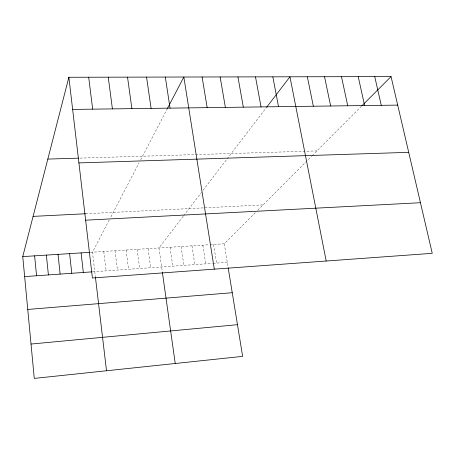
<?xml version="1.0" encoding="UTF-8"?>
<svg xmlns="http://www.w3.org/2000/svg" width="455" height="455" viewBox="0 0 455 455"><rect width="100%" height="100%" fill="white"/><g stroke="black" fill="none" stroke-linecap="round" stroke-linejoin="round"><path stroke-width="0.34" stroke-dasharray="2.27 1.71" d="M109.24 220.032L92.473 252.172L95.448 277.311M110.872 216.899L139.116 162.759M140.669 159.785L167.15 109.018M183.172 216.296L158.943 247.947L162.304 271.772M183.587 215.755L201.485 192.374M203.078 190.292L226.334 159.91M227.153 158.846L266.147 107.898M210.221 244.688L224.252 243.795L255.841 212.132M257.735 210.238L311.647 156.196M312.124 155.712L361.412 106.305M92.757 271.806L212.502 263.365M213.179 263.32L227.284 262.325M90.465 252.298L209.55 244.727M85.614 213.759L263.058 204.898M80.103 158.107L316.913 150.912M224.252 243.795L228.046 267.022M213.583 244.471L216.557 263.081M202.828 245.16L205.745 263.843M191.987 245.848L194.848 264.611M181.062 246.542L183.86 265.384M170.045 247.241L172.786 266.164M148.08 248.635L150.702 267.722M137.137 249.334L139.696 268.495M126.103 250.034L128.6 269.28M114.984 250.739L117.418 270.065M103.774 251.45L106.146 270.861"/><path stroke-width="0.68" d="M228.16 267.694L242.64 356.367L34.273 378.406L22.75 256.603L68.87 77.265L391.05 76.594L432.25 253.321L92.41 278.005L68.87 77.265M167.463 108.421L183.837 77.026L214.311 269.15M266.562 107.363L289.949 76.804L326.195 261.028M361.896 105.822L391.05 76.594M31.02 344.048L237.464 324.682M27.749 309.446L232.243 292.713M24.644 276.606L92.086 271.851M22.75 256.603L89.794 252.343M85.631 220.186L420.454 202.714M33.096 216.381L85.614 213.759M78.914 162.913L408.709 152.345M47.826 159.085L78.704 158.147M72.641 109.427L397.698 105.105M374.738 76.628L381.262 105.321M358.221 76.662L364.609 105.543M341.483 76.696L347.745 105.77M324.529 76.736L330.654 105.998M307.352 76.77L313.336 106.225M272.835 76.844L278.528 106.692M255.5 76.878L261.039 106.925M237.937 76.912L243.323 107.158M220.14 76.952L225.367 107.397M202.111 76.986L207.173 107.642M165.324 77.066L170.045 108.131M146.555 77.105L151.094 108.387M162.401 272.46L175.238 363.5M127.531 77.145L131.887 108.643M108.244 77.185L112.413 108.899M88.697 77.225L92.666 109.16M95.448 277.311L106.51 370.762M81.087 252.895L83.328 272.471M69.609 253.623L71.782 273.284M58.035 254.362L60.14 274.103M46.37 255.101L48.401 274.928M34.608 255.846L36.571 275.764"/></g></svg>
